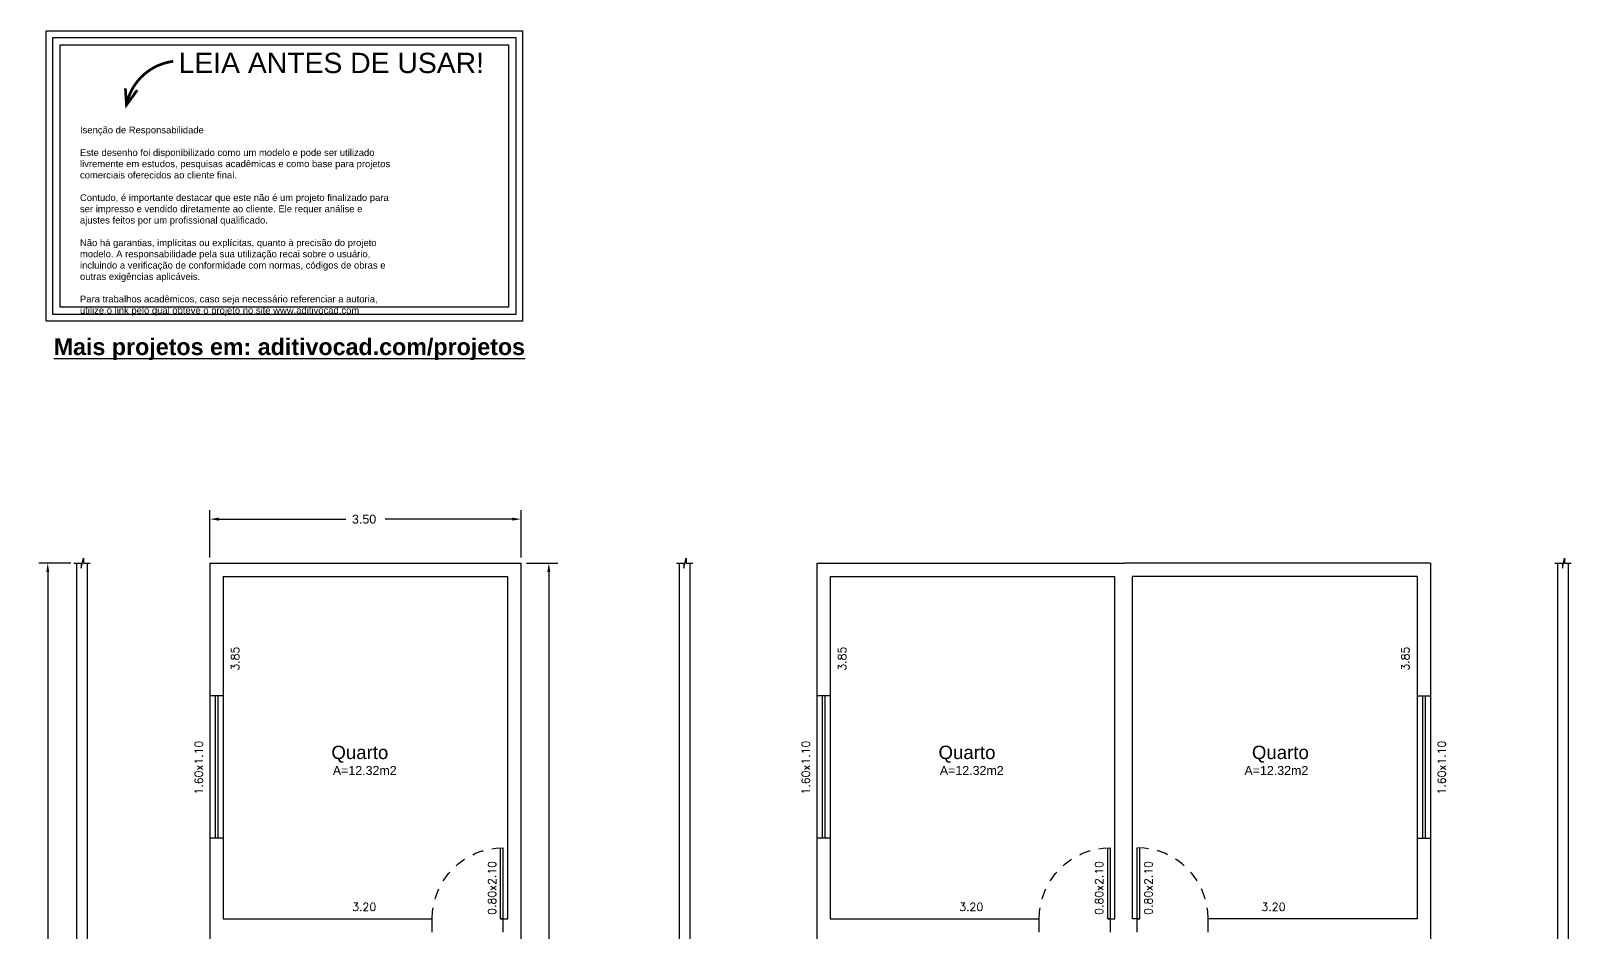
# Model space of a CAD drawing. Extents: x 1.9 to 19.2, y 1.3 to 23.7.
# Drawn here: x 1.92 to 19.25, y 13.57 to 23.71 of the extents above; entities that cross this region are included whole.
import ezdxf
from ezdxf.enums import TextEntityAlignment as Align

# ---------------------------------------------------------------- set-up
doc = ezdxf.new("R2010")
doc.units = 0
doc.linetypes.add('HIDDEN2', pattern=[0.1875, 0.125, -0.0625])
doc.layers.get('0').update_dxf_attribs({"linetype": 'CONTINUOUS'})
doc.layers.get('DEFPOINTS').update_dxf_attribs({"linetype": 'CONTINUOUS'})
for name, color, linetype in [('ARQ-COTAS', 1, 'CONTINUOUS'), ('ARQ-ESQUADRIAS', 53, 'CONTINUOUS'), ('ARQ-PISO', 140, 'CONTINUOUS'), ('LINHA_04', 190, 'CONTINUOUS'), ('TEXTO-AMBIENTES-TITULOS', 22, 'CONTINUOUS'), ('TXT_AMBIENTE', 4, 'CONTINUOUS'), ('TXT_GERAL', 9, 'CONTINUOUS'), ('TXT_ÁREA', 8, 'CONTINUOUS')]:
    doc.layers.add(name, color=color, linetype=linetype)
doc.styles.add('ARIAL', font='arial.ttf')
doc.styles.add('ARIAL_BOLD', font='arialbd.ttf')
doc.styles.get("Standard").update_dxf_attribs({"font": 'arial.ttf'})
doc.styles.add('TEXTO03', font='romans.shx')
doc.dimstyles.get("Standard").update_dxf_attribs({"dimtxt": 2.5, "dimasz": 2.5, "dimexe": 1.25, "dimexo": 0.625, "dimtad": 1, "dimcen": 2.5, "dimazin": 3, "dimtfac": 1, "dimtmove": 0, "dimatfit": 3})

# ---------------------------------------------------------------- blocks, each defined once
blk = doc.blocks.new('PORTA80')
for p, q in [((0, 0), (0, 0.8)), ((0.03, 0), (0.03, 0.799)), ((0, 0), (0.03, 0))]:
    blk.add_line(p, q)
at = {"linetype": 'HIDDEN2'}
blk.add_arc((0, 0), 0.8, 0, 90, dxfattribs=at)
blk = doc.blocks.new('*D62')
at = {"layer": 'ARQ-COTAS', "color": 0}
for p, q in [((7.498, 17.722), (7.848, 17.722)), ((7.748, 17.622), (7.748, 11.488)), ((7.748, 5.072), (7.748, 11.206)), ((7.498, 4.972), (7.848, 4.972))]:
    blk.add_line(p, q, dxfattribs=at)
for points in [[(7.731, 17.622), (7.765, 17.622), (7.748, 17.722)], [(7.731, 5.072), (7.765, 5.072), (7.748, 4.972)]]:
    blk.add_solid(points, dxfattribs=at)
at = {"layer": 'DEFPOINTS', "color": 0}
for p in [(7.436, 17.722), (7.748, 17.722), (7.436, 4.972)]:
    blk.add_point(p, dxfattribs=at)
at = {"layer": 'ARQ-COTAS', "color": 0, "linetype": 'CONTINUOUS'}
blk.add_text('12.75', height=0.1, dxfattribs=at).set_placement((7.557, 11.297))
blk = doc.blocks.new('*D65')
at = {"layer": 'ARQ-COTAS', "color": 0}
for p, q in [((3.936, 17.785), (3.936, 18.317)), ((4.036, 18.217), (5.466, 18.217)), ((7.336, 18.217), (5.906, 18.217)), ((7.436, 17.785), (7.436, 18.317))]:
    blk.add_line(p, q, dxfattribs=at)
for points in [[(4.036, 18.234), (4.036, 18.2), (3.936, 18.217)], [(7.336, 18.234), (7.336, 18.2), (7.436, 18.217)]]:
    blk.add_solid(points, dxfattribs=at)
at = {"layer": 'DEFPOINTS', "color": 0}
for p in [(7.436, 18.217), (3.936, 17.722), (7.436, 17.722)]:
    blk.add_point(p, dxfattribs=at)
at = {"layer": 'ARQ-COTAS', "color": 0, "linetype": 'CONTINUOUS'}
blk.add_text('3.50', height=0.1, dxfattribs=at).set_placement((5.534, 18.167))
blk = doc.blocks.new('*D67')
at = {"layer": 'ARQ-COTAS', "color": 0}
for p, q in [((2.373, 17.722), (2.012, 17.722)), ((2.112, 17.622), (2.112, 12.738)), ((2.112, 7.572), (2.112, 12.456)), ((2.373, 7.472), (2.012, 7.472))]:
    blk.add_line(p, q, dxfattribs=at)
for points in [[(2.095, 17.622), (2.128, 17.622), (2.112, 17.722)], [(2.095, 7.572), (2.128, 7.572), (2.112, 7.472)]]:
    blk.add_solid(points, dxfattribs=at)
at = {"layer": 'DEFPOINTS', "color": 0}
for p in [(2.112, 17.722), (2.436, 17.722), (2.436, 7.472)]:
    blk.add_point(p, dxfattribs=at)
at = {"layer": 'ARQ-COTAS', "color": 0, "linetype": 'CONTINUOUS'}
blk.add_text('10.25', height=0.1, dxfattribs=at).set_placement((1.921, 12.547))
blk = doc.blocks.new('*X76')
at = {"color": 6, "linetype": 'CONTINUOUS', "style": 'ARIAL'}
for s, p in [('Isenção de Responsabilidade', (2.474, 22.555)), ('Este desenho foi disponibilizado como um modelo e pode ser utilizado', (2.474, 22.301)), ('livremente em estudos, pesquisas acadêmicas e como base para projetos', (2.474, 22.175)), ('comerciais oferecidos ao cliente final.', (2.474, 22.048)), ('Contudo, é importante destacar que este não é um projeto finalizado para', (2.474, 21.794)), ('ser impresso e vendido diretamente ao cliente. Ele requer análise e', (2.474, 21.668)), ('ajustes feitos por um profissional qualificado.', (2.474, 21.541)), ('Não há garantias, implícitas ou explícitas, quanto à precisão do projeto', (2.474, 21.287)), ('modelo. A responsabilidade pela sua utilização recai sobre o usuário,', (2.474, 21.161)), ('outras exigências aplicáveis.', (2.474, 20.907)), ('incluindo a verificação de conformidade com normas, códigos de obras e', (2.474, 21.034)), ('Para trabalhos acadêmicos, caso seja necessário referenciar a autoria,', (2.474, 20.654)), ('utilize o link pelo qual obteve o projeto no site www.aditivocad.com', (2.474, 20.527))]:
    blk.add_text(s, height=0.07605, dxfattribs=at).set_placement(p)

msp = doc.modelspace()

# ---------------------------------------------------------------- linework, layer by layer
at = {"color": 5}
msp.add_lwpolyline([(2.094, 23.708), (7.453, 23.708), (7.453, 20.443), (2.094, 20.443)], close=True, dxfattribs=at)
at = {"color": 4}
msp.add_lwpolyline([(2.17, 23.632), (7.377, 23.632), (7.377, 20.518), (2.17, 20.518)], close=True, dxfattribs=at)
at = {"color": 3}
msp.add_lwpolyline([(2.252, 23.55), (7.295, 23.55), (7.295, 20.601), (2.252, 20.601)], close=True, dxfattribs=at)
at = {"color": 1}
msp.add_lwpolyline([(3.523, 23.365, 0.0304, 0.0304, 0.323129), (2.997, 22.874, 0, 0, 0)], format="xyseb", dxfattribs=at)
at = {"color": 1, "const_width": 0.0304}
msp.add_lwpolyline([(3.118, 23.041), (2.997, 22.874), (2.985, 23.061)], dxfattribs=at)
for points in [[(2.404, 17.722), (2.489, 17.722), (2.489, 17.665), (2.515, 17.778), (2.515, 17.722), (2.589, 17.722)], [(9.183, 17.722), (9.268, 17.722), (9.268, 17.665), (9.294, 17.778), (9.294, 17.722), (9.367, 17.722)], [(19.063, 17.722), (19.148, 17.722), (19.148, 17.665), (19.174, 17.778), (19.174, 17.722), (19.247, 17.722)]]:
    msp.add_lwpolyline(points)
at = {"layer": 'ARQ-ESQUADRIAS'}
for p, q in [((3.936, 16.231), (3.936, 14.631)), ((3.996, 16.231), (3.996, 14.631)), ((4.026, 16.231), (4.026, 14.631)), ((4.086, 16.231), (4.086, 14.631)), ((10.764, 16.231), (10.764, 14.631)), ((10.824, 16.231), (10.824, 14.631)), ((10.854, 16.231), (10.854, 14.631)), ((10.914, 16.231), (10.914, 14.631)), ((17.514, 16.231), (17.514, 14.631)), ((17.574, 16.231), (17.574, 14.631)), ((17.604, 16.231), (17.604, 14.631)), ((17.664, 16.231), (17.664, 14.631))]:
    msp.add_line(p, q, dxfattribs=at)
at = {"layer": 'ARQ-PISO'}
for p, q in [((2.436, 17.722), (2.436, 7.472)), ((2.556, 17.722), (2.556, 7.472)), ((9.214, 17.722), (9.214, 7.472)), ((9.334, 17.722), (9.334, 7.472)), ((19.094, 17.722), (19.094, 7.472)), ((19.214, 17.722), (19.214, 7.472))]:
    msp.add_line(p, q, dxfattribs=at)
at = {"layer": 'LINHA_04'}
for p, q in [((3.936, 17.722), (7.436, 17.722)), ((3.936, 17.722), (3.936, 16.231)), ((7.436, 4.972), (7.436, 17.722)), ((10.764, 17.722), (14.214, 17.722)), ((10.764, 17.722), (10.764, 16.231)), ((17.664, 17.722), (14.214, 17.722)), ((17.664, 17.722), (17.664, 16.231)), ((4.086, 17.572), (7.286, 17.572)), ((4.086, 17.572), (4.086, 16.231)), ((7.286, 13.722), (7.286, 17.572)), ((10.914, 17.572), (14.114, 17.572)), ((10.914, 17.572), (10.914, 16.231)), ((14.114, 13.722), (14.114, 17.572)), ((14.314, 13.722), (14.314, 17.572)), ((17.514, 17.572), (14.314, 17.572)), ((17.514, 17.572), (17.514, 16.231)), ((4.086, 16.231), (3.936, 16.231)), ((10.914, 16.231), (10.764, 16.231)), ((17.514, 16.231), (17.664, 16.231)), ((3.936, 14.631), (3.936, 13.487)), ((4.086, 14.631), (3.936, 14.631)), ((4.086, 14.631), (4.086, 13.722)), ((10.764, 14.631), (10.764, 13.487)), ((10.914, 14.631), (10.764, 14.631)), ((10.914, 14.631), (10.914, 13.722)), ((17.514, 14.631), (17.664, 14.631)), ((17.514, 14.631), (17.514, 13.722)), ((17.664, 14.631), (17.664, 13.487)), ((4.086, 13.722), (6.436, 13.722)), ((6.436, 13.572), (6.436, 13.722)), ((7.206, 13.722), (7.286, 13.722)), ((7.236, 13.572), (7.236, 13.722)), ((10.914, 13.722), (13.264, 13.722)), ((13.264, 13.572), (13.264, 13.722)), ((14.034, 13.722), (14.114, 13.722)), ((14.064, 13.572), (14.064, 13.722)), ((14.394, 13.722), (14.314, 13.722)), ((14.364, 13.572), (14.364, 13.722)), ((17.514, 13.722), (15.164, 13.722)), ((15.164, 13.572), (15.164, 13.722))]:
    msp.add_line(p, q, dxfattribs=at)

# ---------------------------------------------------------------- block references
at = {"color": 6}
msp.add_blockref('*X76', (0, 0), dxfattribs=at)
at = {"layer": 'ARQ-ESQUADRIAS', "xscale": -1}
for p in [(7.236, 13.722), (14.064, 13.722)]:
    msp.add_blockref('PORTA80', p, dxfattribs=at)
at = {"layer": 'ARQ-ESQUADRIAS'}
msp.add_blockref('PORTA80', (14.364, 13.722), dxfattribs=at)

# ---------------------------------------------------------------- texts
at = {"color": 1, "style": 'ARIAL'}
msp.add_text('LEIA ANTES DE USAR!', height=0.22815, dxfattribs=at).set_placement((3.583, 23.233))
at = {"layer": 'TEXTO-AMBIENTES-TITULOS', "color": 0, "style": 'ARIAL_BOLD'}
msp.add_text('%%UMais projetos em: aditivocad.com/projetos', height=0.18712, rotation=360, dxfattribs=at).set_placement((2.179, 20.062))
at = {"layer": 'TXT_AMBIENTE', "style": 'ARIAL'}
for p in [(5.302, 15.519), (12.131, 15.519), (15.656, 15.519)]:
    msp.add_text('Quarto', height=0.15, dxfattribs=at).set_placement(p)
at = {"layer": 'TXT_GERAL', "linetype": 'CONTINUOUS', "style": 'TEXTO03'}
for p in [(4.264, 16.513), (11.092, 16.513), (17.427, 16.513)]:
    msp.add_text('3.85', height=0.09, rotation=90, dxfattribs=at).set_placement(p)
at = {"layer": 'TXT_GERAL', "style": 'TEXTO03'}
for s, p in [('1.60x1.10', (3.81, 15.423)), ('1.60x1.10', (10.638, 15.423)), ('1.60x1.10', (17.791, 15.423)), ('0.80x2.10', (7.109, 14.07)), ('0.80x2.10', (13.937, 14.07)), ('0.80x2.10', (14.492, 14.07))]:
    msp.add_text(s, height=0.09, rotation=90, dxfattribs=at).set_placement(p, align=Align.MIDDLE)
at = {"layer": 'TXT_GERAL', "linetype": 'CONTINUOUS', "style": 'TEXTO03'}
for p in [(5.536, 13.812), (12.364, 13.812), (15.764, 13.812)]:
    msp.add_text('3.20', height=0.09, dxfattribs=at).set_placement(p)
at = {"layer": 'TXT_ÁREA'}
for p in [(5.318, 15.341), (12.146, 15.341), (15.572, 15.341)]:
    msp.add_text('A=12.32m2', height=0.1, dxfattribs=at).set_placement(p)

# ---------------------------------------------------------------- dimensions: what is measured, and where the dimension line sits
at = {"layer": 'ARQ-COTAS'}
dim = msp.add_linear_dim(base=(7.436, 18.217), p1=(3.936, 17.722), p2=(7.436, 17.722), dimstyle='Standard', dxfattribs=at)
dim.commit()
dim.dimension.update_dxf_attribs({"geometry": '*D65', "text_midpoint": (5.686, 18.217)})
for base, p1, p2, picture, middle in [((2.112, 17.722), (2.436, 7.472), (2.436, 17.722), '*D67', (2.112, 12.597)), ((7.748, 17.722), (7.436, 4.972), (7.436, 17.722), '*D62', (7.748, 11.347))]:
    dim = msp.add_linear_dim(base=base, p1=p1, p2=p2, angle=90, dimstyle='Standard', dxfattribs=at)
    dim.commit()
    dim.dimension.update_dxf_attribs({"geometry": picture, "text_midpoint": middle})

doc.saveas('drawing.dxf')
